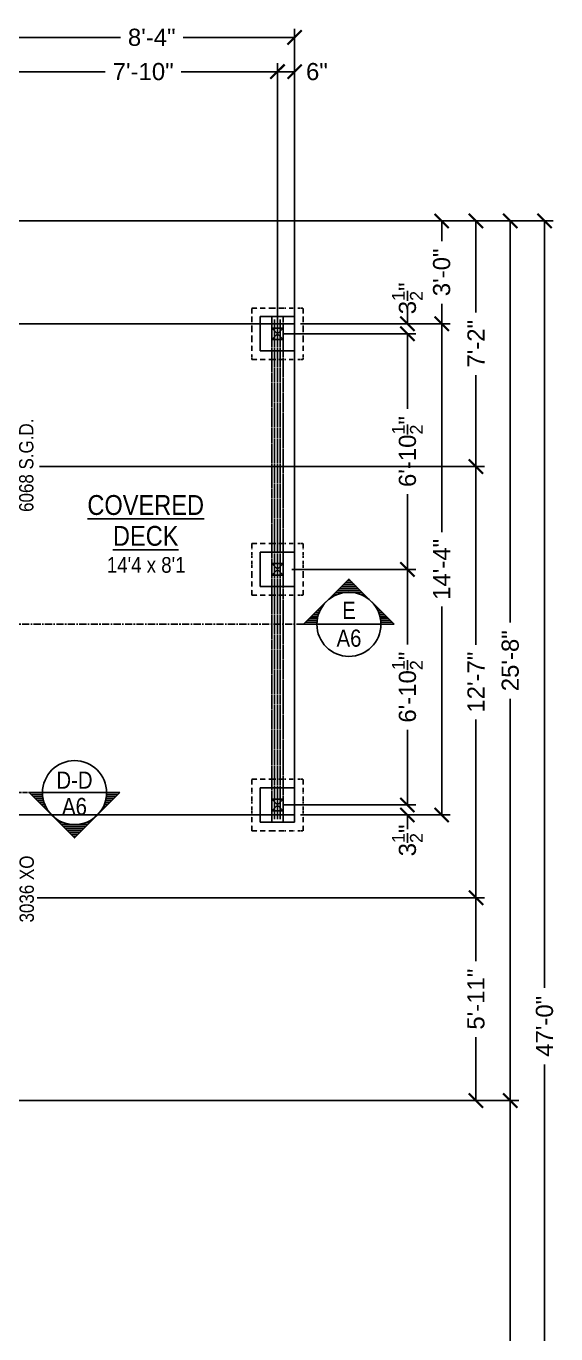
# Model space of a CAD drawing. Header units: millimetres. Extents: x -724 to 239, y -496 to 416.
# Drawn here: x 53.3 to 238.6, y -42.3 to 415.6 of the extents above; entities that cross this region are included whole.
import ezdxf
from ezdxf.enums import TextEntityAlignment as Align

# ---------------------------------------------------------------- set-up
doc = ezdxf.new("R2010")
doc.units = ezdxf.units.MM
for name, pattern in [('CENTER', [2, 1.25, -0.25, 0.25, -0.25]), ('CENTERX2', [4, 2.5, -0.5, 0.5, -0.5]), ('xref-Bishop-Overland-08$0$CENTER2', [1.125, 0.75, -0.125, 0.125, -0.125]), ('xref-Bishop-Overland-08$0$DASHED2', [0.375, 0.25, -0.125])]:
    doc.linetypes.add(name, pattern=pattern)
for name, color, linetype in [('A-DIMS-1', 152, 'Continuous'), ('A-NOTE', 4, 'Continuous'), ('A-TEXT', 4, 'Continuous'), ('ANNTEXT', 4, 'Continuous'), ('xref-Bishop-Overland-08$0$A-FOOTPRINT', 5, 'Continuous'), ('xref-Bishop-Overland-08$0$A-WALL', 54, 'Continuous'), ('xref-Bishop-Overland-08$0$R-BEAM', 1, 'xref-Bishop-Overland-08$0$CENTER2'), ('xref-Bishop-Overland-08$0$S-FOOTER', 9, 'xref-Bishop-Overland-08$0$DASHED2'), ('xref-Bishop-Overland-08$0$S-STEM-WALL', 8, 'Continuous')]:
    doc.layers.add(name, color=color, linetype=linetype)
doc.styles.get("Standard").update_dxf_attribs({"font": 'arial.ttf'})
doc.dimstyles.new('ARCHARR', dxfattribs={"dimscale": 32, "dimtxt": 0.1875, "dimasz": 0.15625, "dimexe": 0.09375, "dimexo": 0.0625, "dimgap": 0.09375, "dimtad": 0, "dimdec": 5, "dimzin": 3, "dimdsep": 46, "dimlunit": 4, "dimtxsty": 'Standard', "dimblk": 'ARCHTICK', "dimcen": 0.09375, "dimclrt": 4, "dimadec": 5, "dimazin": 0, "dimtfac": 0.75, "dimtdec": 5, "dimtix": 1, "dimtofl": 0, "dimtmove": 2, "dimatfit": 3, "dimldrblk": 'archarrow', "dimfxl": 1, "dimtolj": 1, "dimtzin": 3, "dimarcsym": 0})

# ---------------------------------------------------------------- blocks, each defined once
blk = doc.blocks.new('_ArchTick')
at = {"color": 0, "linetype": 'ByBlock', "const_width": 0.15}
blk.add_lwpolyline([(-0.5, -0.5), (0.5, 0.5)], dxfattribs=at)
blk = doc.blocks.new('*D109')
at = {"layer": 'A-DIMS-1', "color": 0, "lineweight": -2}
for p, q in [((43.23, 39.37), (225.69, 39.37)), ((222.69, 39.37), (222.69, -75.28)), ((222.69, -216.63), (222.69, -101.99)), ((49.23, -216.63), (225.69, -216.63))]:
    blk.add_line(p, q, dxfattribs=at)
at = {"layer": 'Defpoints', "color": 0}
for p in [(41.23, 39.37), (222.69, 39.37), (47.23, -216.63)]:
    blk.add_point(p, dxfattribs=at)
at = {"layer": 'A-DIMS-1', "color": 0, "lineweight": -2, "xscale": 5, "yscale": 5, "zscale": 5}
for p, rotation in [((222.69, 39.37), 90), ((222.69, -216.63), 270)]:
    blk.add_blockref('_ArchTick', p, dxfattribs=dict(at, rotation=rotation))
at = {"layer": 'A-DIMS-1', "color": 4, "insert": (222.69, -88.63), "char_height": 6, "attachment_point": 5, "rotation": 90}
blk.add_mtext('\\A1;21\'-4"', dxfattribs=at)
blk = doc.blocks.new('archarrow')
for p, q in [((0, 0), (-1.739, 0)), ((0, 0), (-0.988, 0.858)), ((-0.086, 0), (-0.988, 0.757)), ((-0.172, 0), (-0.988, 0.659)), ((-0.172, 0), (-0.988, -0.659)), ((-0.086, 0), (-0.988, -0.757)), ((0, 0), (-0.988, -0.858))]:
    blk.add_line(p, q)
blk = doc.blocks.new('*D110')
at = {"layer": 'A-DIMS-1', "color": 0, "lineweight": -2}
for p, q in [((49.23, 347.37), (225.69, 347.37)), ((222.69, 347.37), (222.69, 206.72)), ((222.69, 39.37), (222.69, 180.01)), ((43.23, 39.37), (225.69, 39.37))]:
    blk.add_line(p, q, dxfattribs=at)
at = {"layer": 'Defpoints', "color": 0}
for p in [(47.23, 347.37), (222.69, 347.37), (41.23, 39.37)]:
    blk.add_point(p, dxfattribs=at)
at = {"layer": 'A-DIMS-1', "color": 0, "lineweight": -2, "xscale": 5, "yscale": 5, "zscale": 5}
for p, rotation in [((222.69, 347.37), 90), ((222.69, 39.37), 270)]:
    blk.add_blockref('_ArchTick', p, dxfattribs=dict(at, rotation=rotation))
at = {"layer": 'A-DIMS-1', "color": 4, "insert": (222.69, 193.37), "char_height": 6, "attachment_point": 5, "rotation": 90}
blk.add_mtext('\\A1;25\'-8"', dxfattribs=at)
blk = doc.blocks.new('*D111')
at = {"layer": 'A-DIMS-1', "color": 0, "lineweight": -2}
for p, q in [((49.23, 347.37), (237.69, 347.37)), ((234.69, 347.37), (234.69, 78.79)), ((234.69, -216.63), (234.69, 51.94)), ((49.23, -216.63), (237.69, -216.63))]:
    blk.add_line(p, q, dxfattribs=at)
at = {"layer": 'Defpoints', "color": 0}
for p in [(47.23, 347.37), (234.69, 347.37), (47.23, -216.63)]:
    blk.add_point(p, dxfattribs=at)
at = {"layer": 'A-DIMS-1', "color": 0, "lineweight": -2, "xscale": 5, "yscale": 5, "zscale": 5}
for p, rotation in [((234.69, 347.37), 90), ((234.69, -216.63), 270)]:
    blk.add_blockref('_ArchTick', p, dxfattribs=dict(at, rotation=rotation))
at = {"layer": 'A-DIMS-1', "color": 4, "insert": (234.69, 65.37), "char_height": 6, "attachment_point": 5, "rotation": 90}
blk.add_mtext('\\A1;47\'-0"', dxfattribs=at)
blk = doc.blocks.new('*D129')
at = {"layer": 'A-DIMS-1', "color": 0, "lineweight": -2}
for p, q in [((57.12, 110.37), (213.69, 110.37)), ((210.69, 110.37), (210.69, 88.17)), ((210.69, 39.37), (210.69, 61.56)), ((43.23, 39.37), (213.69, 39.37))]:
    blk.add_line(p, q, dxfattribs=at)
at = {"layer": 'Defpoints', "color": 0}
for p in [(55.12, 110.37), (210.69, 110.37), (41.23, 39.37)]:
    blk.add_point(p, dxfattribs=at)
at = {"layer": 'A-DIMS-1', "color": 0, "lineweight": -2, "xscale": 5, "yscale": 5, "zscale": 5}
for p, rotation in [((210.69, 110.37), 90), ((210.69, 39.37), 270)]:
    blk.add_blockref('_ArchTick', p, dxfattribs=dict(at, rotation=rotation))
at = {"layer": 'A-DIMS-1', "color": 4, "insert": (210.69, 74.87), "char_height": 6, "attachment_point": 5, "rotation": 90}
blk.add_mtext('\\A1;5\'-11"', dxfattribs=at)
blk = doc.blocks.new('*D130')
at = {"layer": 'A-DIMS-1', "color": 0, "lineweight": -2}
for p, q in [((57.93, 261.37), (213.69, 261.37)), ((210.69, 261.37), (210.69, 198.89)), ((210.69, 110.37), (210.69, 172.84)), ((57.12, 110.37), (213.69, 110.37))]:
    blk.add_line(p, q, dxfattribs=at)
at = {"layer": 'Defpoints', "color": 0}
for p in [(55.93, 261.37), (210.69, 261.37), (55.12, 110.37)]:
    blk.add_point(p, dxfattribs=at)
at = {"layer": 'A-DIMS-1', "color": 0, "lineweight": -2, "xscale": 5, "yscale": 5, "zscale": 5}
for p, rotation in [((210.69, 261.37), 90), ((210.69, 110.37), 270)]:
    blk.add_blockref('_ArchTick', p, dxfattribs=dict(at, rotation=rotation))
at = {"layer": 'A-DIMS-1', "color": 4, "insert": (210.69, 185.87), "char_height": 6, "attachment_point": 5, "rotation": 90}
blk.add_mtext('\\A1;12\'-7"', dxfattribs=at)
blk = doc.blocks.new('*D131')
at = {"layer": 'A-DIMS-1', "color": 0, "lineweight": -2}
for p, q in [((49.23, 347.37), (213.69, 347.37)), ((210.69, 347.37), (210.69, 315.32)), ((210.69, 261.37), (210.69, 293.42)), ((57.93, 261.37), (213.69, 261.37))]:
    blk.add_line(p, q, dxfattribs=at)
at = {"layer": 'Defpoints', "color": 0}
for p in [(47.23, 347.37), (210.69, 347.37), (55.93, 261.37)]:
    blk.add_point(p, dxfattribs=at)
at = {"layer": 'A-DIMS-1', "color": 0, "lineweight": -2, "xscale": 5, "yscale": 5, "zscale": 5}
for p, rotation in [((210.69, 347.37), 90), ((210.69, 261.37), 270)]:
    blk.add_blockref('_ArchTick', p, dxfattribs=dict(at, rotation=rotation))
at = {"layer": 'A-DIMS-1', "color": 4, "insert": (210.69, 304.37), "char_height": 6, "attachment_point": 5, "rotation": 90}
blk.add_mtext('\\A1;7\'-2"', dxfattribs=at)
blk = doc.blocks.new('*D82')
at = {"layer": 'A-DIMS-1', "color": 0, "lineweight": -2}
for p, q in [((49.23, 347.37), (201.69, 347.37)), ((198.69, 347.37), (198.69, 340.34)), ((198.69, 311.37), (198.69, 318.39)), ((149.23, 311.37), (201.69, 311.37))]:
    blk.add_line(p, q, dxfattribs=at)
at = {"layer": 'Defpoints', "color": 0}
for p in [(47.23, 347.37), (198.69, 347.37), (147.23, 311.37)]:
    blk.add_point(p, dxfattribs=at)
at = {"layer": 'A-DIMS-1', "color": 0, "lineweight": -2, "xscale": 5, "yscale": 5, "zscale": 5}
for p, rotation in [((198.69, 347.37), 90), ((198.69, 311.37), 270)]:
    blk.add_blockref('_ArchTick', p, dxfattribs=dict(at, rotation=rotation))
at = {"layer": 'A-DIMS-1', "color": 4, "insert": (198.69, 329.37), "char_height": 6, "attachment_point": 5, "rotation": 90}
blk.add_mtext('\\A1;3\'-0"', dxfattribs=at)
blk = doc.blocks.new('*D83')
at = {"layer": 'A-DIMS-1', "color": 0, "lineweight": -2}
for p, q in [((146.23, 307.87), (189.69, 307.87)), ((186.69, 307.87), (186.69, 281.58)), ((186.69, 225.37), (186.69, 251.65)), ((146.23, 225.37), (189.69, 225.37))]:
    blk.add_line(p, q, dxfattribs=at)
at = {"layer": 'Defpoints', "color": 0}
for p in [(144.23, 307.87), (144.23, 225.37), (186.69, 225.37)]:
    blk.add_point(p, dxfattribs=at)
at = {"layer": 'A-DIMS-1', "color": 0, "lineweight": -2, "xscale": 5, "yscale": 5, "zscale": 5}
for p, rotation in [((186.69, 307.87), 90), ((186.69, 225.37), 270)]:
    blk.add_blockref('_ArchTick', p, dxfattribs=dict(at, rotation=rotation))
at = {"layer": 'A-DIMS-1', "color": 4, "insert": (186.69, 266.62), "char_height": 6, "attachment_point": 5, "rotation": 90}
blk.add_mtext('\\A1;6\'-10{\\H0.750000x;\\S1/2;}"', dxfattribs=at)
blk = doc.blocks.new('*D84')
at = {"layer": 'A-DIMS-1', "color": 0, "lineweight": -2}
for p, q in [((47.23, 349.37), (47.23, 414.64)), ((147.23, 313.37), (147.23, 414.64)), ((47.23, 411.64), (86.25, 411.64)), ((147.23, 411.64), (108.21, 411.64))]:
    blk.add_line(p, q, dxfattribs=at)
at = {"layer": 'Defpoints', "color": 0}
for p in [(47.23, 411.64), (47.23, 347.37), (147.23, 311.37)]:
    blk.add_point(p, dxfattribs=at)
at = {"layer": 'A-DIMS-1', "color": 0, "lineweight": -2, "xscale": 5, "yscale": 5, "zscale": 5, "rotation": 180}
blk.add_blockref('_ArchTick', (47.23, 411.64), dxfattribs=at)
at = {"layer": 'A-DIMS-1', "color": 0, "lineweight": -2, "xscale": 5, "yscale": 5, "zscale": 5}
blk.add_blockref('_ArchTick', (147.23, 411.64), dxfattribs=at)
at = {"layer": 'A-DIMS-1', "color": 4, "insert": (97.23, 411.64), "char_height": 6, "attachment_point": 5}
blk.add_mtext('\\A1;8\'-4"', dxfattribs=at)
blk = doc.blocks.new('*D85')
at = {"layer": 'A-DIMS-1', "color": 0, "lineweight": -2}
for p, q in [((146.23, 225.37), (189.69, 225.37)), ((186.69, 225.37), (186.69, 199.08)), ((186.69, 142.87), (186.69, 169.15)), ((146.23, 142.87), (189.69, 142.87))]:
    blk.add_line(p, q, dxfattribs=at)
at = {"layer": 'Defpoints', "color": 0}
for p in [(144.23, 225.37), (186.69, 225.37), (144.23, 142.87)]:
    blk.add_point(p, dxfattribs=at)
at = {"layer": 'A-DIMS-1', "color": 0, "lineweight": -2, "xscale": 5, "yscale": 5, "zscale": 5}
for p, rotation in [((186.69, 225.37), 90), ((186.69, 142.87), 270)]:
    blk.add_blockref('_ArchTick', p, dxfattribs=dict(at, rotation=rotation))
at = {"layer": 'A-DIMS-1', "color": 4, "insert": (186.69, 184.12), "char_height": 6, "attachment_point": 5, "rotation": 90}
blk.add_mtext('\\A1;6\'-10{\\H0.750000x;\\S1/2;}"', dxfattribs=at)
blk = doc.blocks.new('*D86')
at = {"layer": 'A-DIMS-1', "color": 0, "lineweight": -2}
for p, q in [((186.69, 311.37), (186.69, 316.37)), ((143.23, 307.87), (189.69, 307.87)), ((149.23, 311.37), (189.69, 311.37)), ((186.69, 307.87), (186.69, 302.87))]:
    blk.add_line(p, q, dxfattribs=at)
at = {"layer": 'Defpoints', "color": 0}
for p in [(141.23, 307.87), (147.23, 311.37), (186.69, 307.87)]:
    blk.add_point(p, dxfattribs=at)
at = {"layer": 'A-DIMS-1', "color": 0, "lineweight": -2, "xscale": 5, "yscale": 5, "zscale": 5}
for p, rotation in [((186.69, 311.37), 270), ((186.69, 307.87), 90)]:
    blk.add_blockref('_ArchTick', p, dxfattribs=dict(at, rotation=rotation))
at = {"layer": 'A-DIMS-1', "color": 4, "insert": (186.69, 320.27), "char_height": 6, "attachment_point": 5, "rotation": 90}
blk.add_mtext('\\A1;3{\\H0.750000x;\\S1/2;}"', dxfattribs=at)
blk = doc.blocks.new('*D87')
at = {"layer": 'A-DIMS-1', "color": 0, "lineweight": -2}
for p, q in [((149.23, 311.37), (201.69, 311.37)), ((198.69, 311.37), (198.69, 238.39)), ((198.69, 139.37), (198.69, 212.34)), ((149.23, 139.37), (201.69, 139.37))]:
    blk.add_line(p, q, dxfattribs=at)
at = {"layer": 'Defpoints', "color": 0}
for p in [(147.23, 311.37), (198.69, 311.37), (147.23, 139.37)]:
    blk.add_point(p, dxfattribs=at)
at = {"layer": 'A-DIMS-1', "color": 0, "lineweight": -2, "xscale": 5, "yscale": 5, "zscale": 5}
for p, rotation in [((198.69, 311.37), 90), ((198.69, 139.37), 270)]:
    blk.add_blockref('_ArchTick', p, dxfattribs=dict(at, rotation=rotation))
at = {"layer": 'A-DIMS-1', "color": 4, "insert": (198.69, 225.37), "char_height": 6, "attachment_point": 5, "rotation": 90}
blk.add_mtext('\\A1;14\'-4"', dxfattribs=at)
blk = doc.blocks.new('*D88')
at = {"layer": 'A-DIMS-1', "color": 0, "lineweight": -2}
for p, q in [((186.69, 142.87), (186.69, 147.87)), ((143.23, 142.87), (189.69, 142.87)), ((149.23, 139.37), (189.69, 139.37)), ((186.69, 139.37), (186.69, 134.37))]:
    blk.add_line(p, q, dxfattribs=at)
at = {"layer": 'Defpoints', "color": 0}
for p in [(141.23, 142.87), (186.69, 142.87), (147.23, 139.37)]:
    blk.add_point(p, dxfattribs=at)
at = {"layer": 'A-DIMS-1', "color": 0, "lineweight": -2, "xscale": 5, "yscale": 5, "zscale": 5}
for p, rotation in [((186.69, 142.87), 270), ((186.69, 139.37), 90)]:
    blk.add_blockref('_ArchTick', p, dxfattribs=dict(at, rotation=rotation))
at = {"layer": 'A-DIMS-1', "color": 4, "insert": (186.69, 130.46), "char_height": 6, "attachment_point": 5, "rotation": 90}
blk.add_mtext('\\A1;3{\\H0.750000x;\\S1/2;}"', dxfattribs=at)
blk = doc.blocks.new('*D89')
at = {"layer": 'A-DIMS-1', "color": 0, "lineweight": -2}
for p, q in [((47.23, 349.37), (47.23, 402.64)), ((47.23, 399.64), (80.95, 399.64)), ((141.23, 399.64), (107.51, 399.64)), ((141.23, 309.87), (141.23, 402.64))]:
    blk.add_line(p, q, dxfattribs=at)
at = {"layer": 'Defpoints', "color": 0}
for p in [(141.23, 399.64), (47.23, 347.37), (141.23, 307.87)]:
    blk.add_point(p, dxfattribs=at)
at = {"layer": 'A-DIMS-1', "color": 0, "lineweight": -2, "xscale": 5, "yscale": 5, "zscale": 5, "rotation": 180}
blk.add_blockref('_ArchTick', (47.23, 399.64), dxfattribs=at)
at = {"layer": 'A-DIMS-1', "color": 0, "lineweight": -2, "xscale": 5, "yscale": 5, "zscale": 5}
blk.add_blockref('_ArchTick', (141.23, 399.64), dxfattribs=at)
at = {"layer": 'A-DIMS-1', "color": 4, "insert": (94.23, 399.64), "char_height": 6, "attachment_point": 5}
blk.add_mtext('\\A1;7\'-10"', dxfattribs=at)
blk = doc.blocks.new('*D90')
at = {"layer": 'A-DIMS-1', "color": 0, "lineweight": -2}
for p, q in [((141.23, 309.87), (141.23, 402.64)), ((141.23, 399.64), (147.23, 399.64)), ((147.23, 313.37), (147.23, 402.64))]:
    blk.add_line(p, q, dxfattribs=at)
at = {"layer": 'Defpoints', "color": 0}
for p in [(147.23, 399.64), (141.23, 307.87), (147.23, 311.37)]:
    blk.add_point(p, dxfattribs=at)
at = {"layer": 'A-DIMS-1', "color": 0, "lineweight": -2, "xscale": 5, "yscale": 5, "zscale": 5, "rotation": 180}
blk.add_blockref('_ArchTick', (141.23, 399.64), dxfattribs=at)
at = {"layer": 'A-DIMS-1', "color": 0, "lineweight": -2, "xscale": 5, "yscale": 5, "zscale": 5}
blk.add_blockref('_ArchTick', (147.23, 399.64), dxfattribs=at)
at = {"layer": 'A-DIMS-1', "color": 4, "insert": (155.03, 399.64), "char_height": 6, "attachment_point": 5}
blk.add_mtext('\\A1;6"', dxfattribs=at)

msp = doc.modelspace()

# ---------------------------------------------------------------- linework, layer by layer
at = {"layer": 'A-DIMS-1', "linetype": 'CENTERX2'}
msp.add_line((150.375994, 206.127117), (35.776959, 206.127117), dxfattribs=at)
at = {"layer": 'A-DIMS-1', "linetype": 'CENTER'}
msp.add_line((-73.76121, 147.196755), (59.001101, 147.196755), dxfattribs=at)
at = {"layer": 'A-NOTE'}
for p, q in [((54.356652, 147.196755), (59.001101, 147.196755)), ((59.001101, 147.196755), (81.426489, 147.196755)), ((81.426489, 147.196755), (86.070939, 147.196755)), ((55.054935, 146.498472), (59.022866, 146.498472)), ((55.753219, 145.800188), (59.088414, 145.800188)), ((56.451502, 145.101905), (59.198528, 145.101905)), ((57.149786, 144.403621), (59.354564, 144.403621)), ((57.848069, 143.705337), (59.558538, 143.705337)), ((58.546353, 143.007054), (59.813271, 143.007054)), ((59.244636, 142.30877), (60.122606, 142.30877)), ((80.304984, 142.30877), (81.182954, 142.30877)), ((80.614319, 143.007054), (81.881237, 143.007054)), ((80.869052, 143.705337), (82.579521, 143.705337)), ((81.073026, 144.403621), (83.277804, 144.403621)), ((81.229062, 145.101905), (83.976088, 145.101905)), ((81.339176, 145.800188), (84.674371, 145.800188)), ((81.404724, 146.498472), (85.372655, 146.498472)), ((59.94292, 141.610487), (60.491753, 141.610487)), ((60.641204, 140.912203), (60.927843, 140.912203)), ((61.339487, 140.21392), (61.440853, 140.21392)), ((62.037771, 139.515636), (62.045263, 139.515636)), ((62.736054, 138.817352), (62.763284, 138.817352)), ((63.434338, 138.119069), (63.631994, 138.119069)), ((64.132621, 137.420785), (64.722446, 137.420785)), ((75.705144, 137.420785), (76.294969, 137.420785)), ((76.795597, 138.119069), (76.993252, 138.119069)), ((77.664306, 138.817352), (77.691536, 138.817352)), ((78.382327, 139.515636), (78.389819, 139.515636)), ((78.986737, 140.21392), (79.088103, 140.21392)), ((79.499747, 140.912203), (79.786386, 140.912203)), ((79.935837, 141.610487), (80.48467, 141.610487)), ((64.830905, 136.722502), (66.211981, 136.722502)), ((65.529189, 136.024218), (74.898402, 136.024218)), ((66.227472, 135.325935), (74.200118, 135.325935)), ((66.925756, 134.627651), (73.501834, 134.627651)), ((67.624039, 133.929368), (72.803551, 133.929368)), ((68.322323, 133.231084), (72.105267, 133.231084)), ((74.215609, 136.722502), (75.596685, 136.722502)), ((69.020606, 132.5328), (71.406984, 132.5328)), ((69.71889, 131.834517), (70.7087, 131.834517))]:
    msp.add_line(p, q, dxfattribs=at)
msp.add_lwpolyline([(86.070939, 147.196755), (70.213795, 131.339612), (54.356652, 147.196755)], dxfattribs=at)
msp.add_circle((70.213795, 147.196755), 11.212694, dxfattribs=at)
at = {"layer": 'ANNTEXT'}
for p, q in [((164.341665, 220.092788), (168.12461, 220.092788)), ((165.039949, 220.791071), (167.426326, 220.791071)), ((165.738232, 221.489355), (166.728042, 221.489355)), ((160.151964, 215.903087), (160.741788, 215.903087)), ((160.850247, 216.60137), (162.231323, 216.60137)), ((161.548531, 217.299654), (170.917744, 217.299654)), ((162.246814, 217.997937), (170.21946, 217.997937)), ((162.945098, 218.696221), (169.521177, 218.696221)), ((163.643382, 219.394504), (168.822893, 219.394504)), ((170.234951, 216.60137), (171.616027, 216.60137)), ((171.724486, 215.903087), (172.314311, 215.903087)), ((155.263979, 211.015102), (156.141948, 211.015102)), ((155.962262, 211.713385), (156.511095, 211.713385)), ((156.660546, 212.411669), (156.947185, 212.411669)), ((157.358829, 213.109952), (157.460196, 213.109952)), ((158.057113, 213.808236), (158.064606, 213.808236)), ((158.755397, 214.506519), (158.782627, 214.506519)), ((159.45368, 215.204803), (159.651336, 215.204803)), ((172.814939, 215.204803), (173.012594, 215.204803)), ((173.683648, 214.506519), (173.710878, 214.506519)), ((174.401669, 213.808236), (174.409162, 213.808236)), ((175.006079, 213.109952), (175.107445, 213.109952)), ((175.519089, 212.411669), (175.805729, 212.411669)), ((175.955179, 211.713385), (176.504012, 211.713385)), ((176.324327, 211.015102), (177.202296, 211.015102)), ((150.375994, 206.127117), (155.020444, 206.127117)), ((151.074277, 206.8254), (155.042208, 206.8254)), ((151.772561, 207.523684), (155.107756, 207.523684)), ((152.470844, 208.221967), (155.217871, 208.221967)), ((153.169128, 208.920251), (155.373906, 208.920251)), ((153.867412, 209.618534), (155.57788, 209.618534)), ((154.565695, 210.316818), (155.832613, 210.316818)), ((177.445831, 206.127117), (155.020444, 206.127117)), ((176.633661, 210.316818), (177.900579, 210.316818)), ((176.888394, 209.618534), (178.598863, 209.618534)), ((177.092368, 208.920251), (179.297147, 208.920251)), ((177.248404, 208.221967), (179.99543, 208.221967)), ((177.358518, 207.523684), (180.693714, 207.523684)), ((177.424067, 206.8254), (181.391997, 206.8254)), ((177.445831, 206.127117), (182.090281, 206.127117))]:
    msp.add_line(p, q, dxfattribs=at)
msp.add_lwpolyline([(182.090281, 206.127117), (166.233137, 221.98426), (150.375994, 206.127117)], dxfattribs=at)
msp.add_circle((166.233137, 206.127117), 11.212694, dxfattribs=at)
at = {"layer": 'xref-Bishop-Overland-08$0$A-FOOTPRINT'}
msp.add_lwpolyline([(147.227074, 311.367132), (47.227074, 311.367132), (47.227074, 139.367132), (147.227074, 139.367132)], close=True, dxfattribs=at)
at = {"layer": 'xref-Bishop-Overland-08$0$A-WALL'}
for p, q in [((139.227074, 305.867132), (143.227074, 309.867132)), ((143.227074, 305.867132), (139.227074, 309.867132)), ((139.227074, 305.867132), (143.227074, 309.867132)), ((143.227074, 305.867132), (139.227074, 309.867132)), ((143.227074, 227.367132), (139.227074, 223.367132)), ((139.227074, 227.367132), (143.227074, 223.367132)), ((139.227074, 227.367132), (143.227074, 223.367132)), ((143.227074, 227.367132), (139.227074, 223.367132)), ((143.227074, 144.867132), (139.227074, 140.867132)), ((139.227074, 144.867132), (143.227074, 140.867132)), ((143.227074, 144.867132), (139.227074, 140.867132)), ((139.227074, 144.867132), (143.227074, 140.867132))]:
    msp.add_line(p, q, dxfattribs=at)
msp.add_lwpolyline([(47.227074, 311.367132), (147.227074, 311.367132), (147.227074, 139.367132), (47.227074, 139.367132)], dxfattribs=at)
for points in [[(143.227074, 309.867132), (139.227074, 309.867132), (139.227074, 305.867132), (143.227074, 305.867132)], [(143.227074, 309.867132), (139.227074, 309.867132), (139.227074, 305.867132), (143.227074, 305.867132)], [(143.227074, 223.367132), (139.227074, 223.367132), (139.227074, 227.367132), (143.227074, 227.367132)], [(143.227074, 223.367132), (139.227074, 223.367132), (139.227074, 227.367132), (143.227074, 227.367132)], [(143.227074, 140.867132), (139.227074, 140.867132), (139.227074, 144.867132), (143.227074, 144.867132)], [(143.227074, 140.867132), (139.227074, 140.867132), (139.227074, 144.867132), (143.227074, 144.867132)]]:
    msp.add_lwpolyline(points, close=True, dxfattribs=at)
at = {"layer": 'xref-Bishop-Overland-08$0$R-BEAM'}
msp.add_lwpolyline([(139.227074, 313.867132), (143.227074, 313.867132), (143.227074, 136.867132), (139.227074, 136.867132), (139.227074, 313.867132)], close=True, dxfattribs=at)
for points in [[(140.227074, 312.867132), (140.227074, 137.867132)], [(141.227074, 312.867132), (141.227074, 137.867132)], [(142.227074, 312.867132), (142.227074, 137.867132)]]:
    msp.add_lwpolyline(points, dxfattribs=at)
at = {"layer": 'xref-Bishop-Overland-08$0$S-FOOTER'}
for p, q in [((132.227074, 314.980097), (132.227074, 316.867132)), ((132.227074, 316.867132), (134.114109, 316.867132)), ((135.227074, 316.867132), (137.119388, 316.867132)), ((145.281134, 316.867132), (147.227074, 316.867132)), ((148.340039, 316.867132), (150.227074, 316.867132)), ((150.227074, 314.980097), (150.227074, 316.867132)), ((132.227074, 311.921192), (132.227074, 313.867132)), ((150.227074, 311.921192), (150.227074, 313.867132)), ((132.227074, 301.867132), (132.227074, 303.759446)), ((150.227074, 301.867132), (150.227074, 303.759446)), ((132.227074, 298.867132), (132.227074, 300.754167)), ((132.227074, 298.867132), (134.114109, 298.867132)), ((135.227074, 298.867132), (137.119388, 298.867132)), ((145.281134, 298.867132), (147.227074, 298.867132)), ((148.340039, 298.867132), (150.227074, 298.867132)), ((150.227074, 298.867132), (150.227074, 300.754167)), ((132.227074, 232.480097), (132.227074, 234.367132)), ((132.227074, 234.367132), (134.114109, 234.367132)), ((135.227074, 234.367132), (137.119388, 234.367132)), ((145.281134, 234.367132), (147.227074, 234.367132)), ((148.340039, 234.367132), (150.227074, 234.367132)), ((150.227074, 232.480097), (150.227074, 234.367132)), ((132.227074, 229.421192), (132.227074, 231.367132)), ((150.227074, 229.421192), (150.227074, 231.367132)), ((132.227074, 219.367132), (132.227074, 221.259446)), ((150.227074, 219.367132), (150.227074, 221.259446)), ((132.227074, 216.367132), (132.227074, 218.254167)), ((132.227074, 216.367132), (134.114109, 216.367132)), ((135.227074, 216.367132), (137.119388, 216.367132)), ((145.281134, 216.367132), (147.227074, 216.367132)), ((148.340039, 216.367132), (150.227074, 216.367132)), ((150.227074, 216.367132), (150.227074, 218.254167)), ((132.227074, 149.980097), (132.227074, 151.867132)), ((132.227074, 151.867132), (134.114109, 151.867132)), ((135.227074, 151.867132), (137.119388, 151.867132)), ((145.281134, 151.867132), (147.227074, 151.867132)), ((148.340039, 151.867132), (150.227074, 151.867132)), ((150.227074, 149.980097), (150.227074, 151.867132)), ((132.227074, 146.921192), (132.227074, 148.867132)), ((150.227074, 146.921192), (150.227074, 148.867132)), ((132.227074, 136.867132), (132.227074, 138.759446)), ((150.227074, 136.867132), (150.227074, 138.759446)), ((132.227074, 133.867132), (132.227074, 135.754167)), ((132.227074, 133.867132), (134.114109, 133.867132)), ((135.227074, 133.867132), (137.119388, 133.867132)), ((145.281134, 133.867132), (147.227074, 133.867132)), ((148.340039, 133.867132), (150.227074, 133.867132)), ((150.227074, 133.867132), (150.227074, 135.754167))]:
    msp.add_line(p, q, dxfattribs=at)
for points in [[(138.232353, 316.867132), (140.643778, 316.867132)], [(141.756743, 316.867132), (144.168169, 316.867132)], [(132.227074, 308.396801), (132.227074, 310.808227)], [(132.227074, 304.872411), (132.227074, 307.283836)], [(150.227074, 308.396801), (150.227074, 310.808227)], [(150.227074, 304.872411), (150.227074, 307.283836)], [(138.232353, 298.867132), (140.643778, 298.867132)], [(141.756743, 298.867132), (144.168169, 298.867132)], [(138.232353, 234.367132), (140.643778, 234.367132)], [(141.756743, 234.367132), (144.168169, 234.367132)], [(132.227074, 225.896801), (132.227074, 228.308227)], [(132.227074, 222.372411), (132.227074, 224.783836)], [(150.227074, 225.896801), (150.227074, 228.308227)], [(150.227074, 222.372411), (150.227074, 224.783836)], [(138.232353, 216.367132), (140.643778, 216.367132)], [(141.756743, 216.367132), (144.168169, 216.367132)], [(138.232353, 151.867132), (140.643778, 151.867132)], [(141.756743, 151.867132), (144.168169, 151.867132)], [(132.227074, 143.396801), (132.227074, 145.808227)], [(132.227074, 139.872411), (132.227074, 142.283836)], [(150.227074, 143.396801), (150.227074, 145.808227)], [(150.227074, 139.872411), (150.227074, 142.283836)], [(138.232353, 133.867132), (140.643778, 133.867132)], [(141.756743, 133.867132), (144.168169, 133.867132)]]:
    msp.add_lwpolyline(points, dxfattribs=at)
at = {"layer": 'xref-Bishop-Overland-08$0$S-STEM-WALL'}
for p, q in [((135.227074, 313.867132), (147.227074, 313.867132)), ((135.227074, 301.867132), (135.227074, 313.867132)), ((147.227074, 301.867132), (147.227074, 313.867132)), ((135.227074, 301.867132), (147.227074, 301.867132)), ((135.227074, 231.367132), (147.227074, 231.367132)), ((135.227074, 219.367132), (135.227074, 231.367132)), ((147.227074, 219.367132), (147.227074, 231.367132)), ((135.227074, 219.367132), (147.227074, 219.367132)), ((135.227074, 148.867132), (147.227074, 148.867132)), ((135.227074, 136.867132), (135.227074, 148.867132)), ((147.227074, 136.867132), (147.227074, 148.867132)), ((135.227074, 136.867132), (147.227074, 136.867132))]:
    msp.add_line(p, q, dxfattribs=at)
for points in [[(143.227074, 309.867132), (139.227074, 309.867132), (139.227074, 305.867132), (143.227074, 305.867132)], [(143.227074, 223.367132), (139.227074, 223.367132), (139.227074, 227.367132), (143.227074, 227.367132)], [(143.227074, 140.867132), (139.227074, 140.867132), (139.227074, 144.867132), (143.227074, 144.867132)]]:
    msp.add_lwpolyline(points, close=True, dxfattribs=at)

# ---------------------------------------------------------------- texts
at = {"layer": 'A-NOTE', "width": 0.85}
for s, height, p in [('%%uCOVERED', 6.953126, (95.118885, 247.906998)), ('%%uDECK', 6.953126, (95.118885, 237.098058)), ("14'4 x 8'1", 5.5, (95.286692, 226.924716)), ('D-D', 6, (70.20075, 151.561054)), ('A6', 6, (70.20075, 142.35696))]:
    msp.add_text(s, height=height, dxfattribs=at).set_placement(p, align=Align.MIDDLE_CENTER)
at = {"layer": 'A-TEXT', "width": 0.85}
for s, p in [('6068 S.G.D.', (53.321743, 261.819441)), ('3036 XO', (53.479374, 113.442315))]:
    msp.add_text(s, height=5, rotation=90, dxfattribs=at).set_placement(p, align=Align.MIDDLE_CENTER)
at = {"layer": 'ANNTEXT', "width": 0.85}
for s, p in [('E', (166.246182, 211.032002)), ('A6', (166.246182, 201.287321))]:
    msp.add_text(s, height=6, dxfattribs=at).set_placement(p, align=Align.MIDDLE_CENTER)

# ---------------------------------------------------------------- dimensions: what is measured, and where the dimension line sits
at = {"layer": 'A-DIMS-1'}
for base, p1, p2, angle, picture, middle in [((47.227074, 411.640127), (147.227074, 311.367132), (47.227074, 347.367132), 180, '*D84', (97.227074, 411.640127)), ((222.692134, 347.367132), (41.227074, 39.367132), (47.227074, 347.367132), 90, '*D110', (222.692134, 193.367132)), ((234.692134, 347.367132), (47.227074, -216.632868), (47.227074, 347.367132), 90, '*D111', (234.692134, 65.367132)), ((210.692134, 347.367132), (55.931805, 261.367132), (47.227074, 347.367132), 90, '*D131', (210.692134, 304.367132)), ((198.692134, 347.367132), (147.227074, 311.367132), (47.227074, 347.367132), 90, '*D82', (198.692134, 329.367132)), ((198.692134, 311.367132), (147.227074, 139.367132), (147.227074, 311.367132), 90, '*D87', (198.692134, 225.367132)), ((186.692134, 225.367132), (144.227074, 307.867132), (144.227074, 225.367132), 270, '*D83', (186.692134, 266.617132)), ((210.692134, 261.367132), (55.118312, 110.367132), (55.931805, 261.367132), 90, '*D130', (210.692134, 185.867132)), ((186.692134, 225.367132), (144.227074, 142.867132), (144.227074, 225.367132), 90, '*D85', (186.692134, 184.117132)), ((210.692134, 110.367132), (41.227074, 39.367132), (55.118312, 110.367132), 90, '*D129', (210.692134, 74.867132)), ((222.692134, 39.367132), (47.227074, -216.632868), (41.227074, 39.367132), 90, '*D109', (222.692134, -88.632868))]:
    dim = msp.add_linear_dim(base=base, p1=p1, p2=p2, angle=angle, dimstyle='ARCHARR', dxfattribs=at)
    dim.commit()
    dim.dimension.update_dxf_attribs({"geometry": picture, "text_midpoint": middle})
dim = msp.add_linear_dim(base=(141.227074, 399.640127), p1=(47.227074, 347.367132), p2=(141.227074, 307.867132), dimstyle='ARCHARR', dxfattribs=at)
dim.commit()
dim.dimension.update_dxf_attribs({"geometry": '*D89', "text_midpoint": (94.227074, 399.640127)})
dim = msp.add_linear_dim(base=(147.227074, 399.640127), p1=(141.227074, 307.867132), p2=(147.227074, 311.367132), dimstyle='ARCHARR', dxfattribs=at)
dim.commit()
dim.dimension.update_dxf_attribs({"geometry": '*D90', "text_midpoint": (155.026275, 399.640127), "dimtype": 160})
for base, p1, p2, angle, picture, middle in [((186.692134, 307.867132), (147.227074, 311.367132), (141.227074, 307.867132), 90, '*D86', (186.692134, 320.274596)), ((186.692134, 142.867132), (147.227074, 139.367132), (141.227074, 142.867132), 270, '*D88', (186.692134, 130.459668))]:
    dim = msp.add_linear_dim(base=base, p1=p1, p2=p2, angle=angle, dimstyle='ARCHARR', dxfattribs=at)
    dim.commit()
    dim.dimension.update_dxf_attribs({"geometry": picture, "text_midpoint": middle, "dimtype": 160})

doc.saveas('drawing.dxf')
